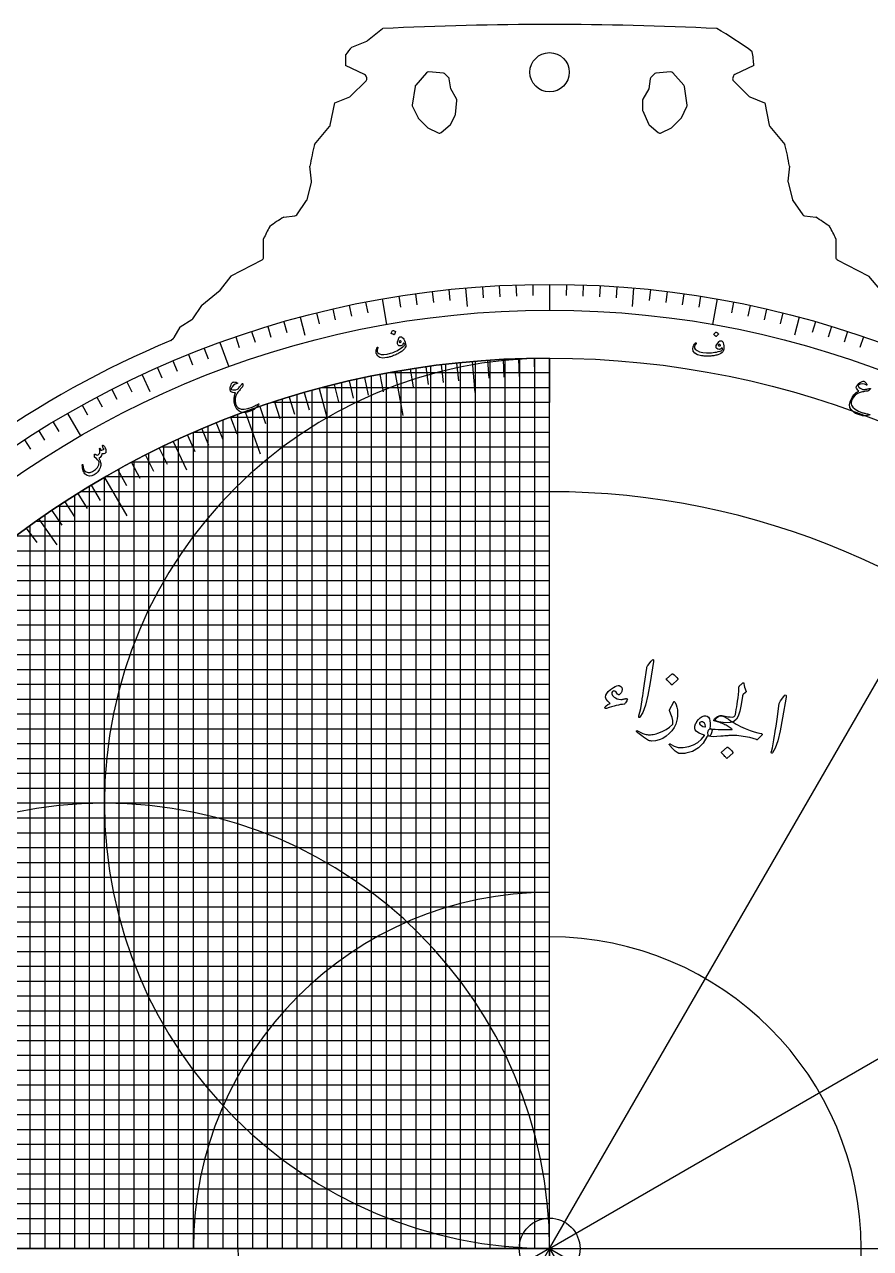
# Model space of a CAD drawing. Header units: millimetres. Extents: x -56 to 56, y -56 to 69.
# Drawn here: x -29.6 to 18.1, y 0 to 69 of the extents above; entities that cross this region are included whole.
import ezdxf

# ---------------------------------------------------------------- set-up
doc = ezdxf.new("R2010")
doc.units = ezdxf.units.MM
for name, color, linetype in [('CUT_INNER', 6, 'Continuous'), ('CUT_OUTER', 1, 'Continuous'), ('ENGRAVE', 7, 'Continuous'), ('ENGRAVE_FINE', 8, 'Continuous'), ('TEXT', 5, 'Continuous')]:
    doc.layers.add(name, color=color, linetype=linetype)

msp = doc.modelspace()

# ---------------------------------------------------------------- linework, layer by layer
at = {"layer": 'CUT_INNER'}
for points in [[(-6.9367, 66.3231), (-7.5552, 65.6274)], [(-5.981, 66.2975), (-6.8111, 66.3728)], [(6.8233, 66.3728), (5.9931, 66.2974)], [(7.5674, 65.6274), (6.9489, 66.3231)], [(-5.7007, 66.0659), (-5.8884, 66.254)], [(-5.5776, 65.4201), (-5.5783, 65.4236), (-5.6584, 65.9812)], [(5.67, 65.9811), (5.5905, 65.4236), (5.5898, 65.4201)], [(5.9006, 66.2541), (5.7125, 66.0659)], [(-7.5914, 65.5506), (-7.7522, 64.5072)], [(-5.2529, 64.8506), (-5.576, 65.417), (-5.5776, 65.4201)], [(5.5898, 65.4201), (5.5882, 65.417), (5.2606, 64.8436)], [(7.7639, 64.5071), (7.6036, 65.5506)], [(-7.7381, 64.4172), (-7.4212, 63.784)], [(-5.3136, 63.964), (-5.234, 64.7614)], [(5.2409, 64.7692), (5.2409, 64.2304)], [(7.4335, 63.7841), (7.7498, 64.4173)], [(-7.3932, 63.7451), (-6.9036, 63.2556)], [(-5.5642, 63.4403), (-5.3287, 63.9119)], [(5.2538, 64.1694), (5.5762, 63.4441)], [(6.9158, 63.2556), (7.4053, 63.7451)], [(-6.8647, 63.2275), (-6.2779, 62.9339)], [(-6.1132, 62.9541), (-5.6008, 63.3935)], [(5.6156, 63.3912), (6.1254, 62.9541)], [(6.2901, 62.9339), (6.8769, 63.2275)]]:
    msp.add_lwpolyline(points, dxfattribs=at)
for centre, radius in [((0, 66.3528), 1.11), ((0, 0), 1.715)]:
    msp.add_circle(centre, radius, dxfattribs=at)
for centre, start, end in [((-6.8246, 66.2234), 84.811547, 138.361434), ((-5.9946, 66.1481), 44.939241, 84.811547), ((6.0067, 66.1481), 95.188453, 135), ((6.8368, 66.2234), 41.638566, 95.188453), ((-7.4431, 65.5278), 138.361434, 171.239094), ((-5.8068, 65.9599), 8.173851, 44.939241), ((5.8185, 65.9599), 135, 171.87719), ((7.4553, 65.5278), 8.733523, 41.638565), ((-7.6039, 64.4843), 171.239094, 206.583281), ((-5.3832, 64.7763), 354.296624, 29.700027), ((5.3909, 64.7692), 150.260723, 180), ((5.3909, 64.2304), 180, 203.966246), ((7.6156, 64.4843), 333.453184, 8.733523), ((-7.2871, 63.8512), 206.583281, 225), ((-5.4629, 63.9789), 333.459258, 354.296624), ((7.2993, 63.8511), 315, 333.453184), ((-6.7976, 63.3616), 225, 243.416719), ((-6.2108, 63.068), 243.416719, 310.609865), ((-5.6984, 63.5073), 310.609865, 333.459258), ((5.7133, 63.505), 203.966246, 229.390135), ((6.223, 63.068), 229.390135, 296.583281), ((6.8098, 63.3616), 296.583281, 315)]:
    msp.add_arc(centre, 0.15, start, end, dxfattribs=at)
at = {"layer": 'CUT_OUTER'}
for points in [[(-10.2724, 68.1385), (-9.4195, 68.8205), (-9.4166, 68.8226)], [(-11.162, 67.7753), (-11.1586, 67.7769), (-10.3103, 68.1163)], [(-10.4357, 66.232), (-11.5075, 66.7273), (-11.5105, 66.7289)], [(11.5227, 66.7289), (11.5196, 66.7272), (10.4478, 66.232)], [(-11.2275, 65.0051), (-10.3552, 65.8779)], [(-10.319, 66.0314), (-10.3563, 66.1433)], [(10.3685, 66.1435), (10.3309, 66.0315)], [(10.367, 65.8777), (11.2397, 65.0051)], [(-12.3762, 63.3634), (-12.1225, 64.6311), (-12.1216, 64.6346), (-12.1183, 64.6361), (-11.2779, 64.9718)], [(11.2901, 64.9719), (12.1305, 64.6361), (12.1338, 64.6346), (12.1347, 64.6311), (12.3879, 63.3634)], [(-13.256, 62.2787), (-13.2539, 62.2816), (-12.4081, 63.2968)], [(12.4198, 63.2968), (13.2661, 62.2816), (13.2682, 62.2787)], [(-13.433, 60.2107), (-13.5172, 61.0534), (-13.5174, 61.0572)], [(13.5296, 61.0572), (13.5294, 61.0534), (13.4453, 60.2107)], [(-13.6857, 59.1649), (-13.4368, 60.1594)], [(13.449, 60.1594), (13.6979, 59.1649)], [(-14.2647, 58.3196), (-13.7083, 59.1153)], [(13.7205, 59.1153), (14.2769, 58.3196)], [(-15.001, 58.1777), (-14.9976, 58.1783), (-14.3691, 58.2568)], [(14.3813, 58.2568), (15.0099, 58.1783), (15.0133, 58.1777)], [(-16.135, 55.9132), (-16.135, 56.9528), (-16.1348, 56.9563)], [(16.147, 56.9563), (16.1472, 56.9528), (16.1472, 55.9132)], [(-20.1308, 52.4466), (-19.6274, 53.2015), (-19.6252, 53.2044), (-19.6226, 53.2068), (-18.5905, 54.0666), (-18.5787, 54.0776), (-18.5681, 54.0898), (-17.97, 54.8591), (-17.9674, 54.8621), (-17.964, 54.8642), (-16.2153, 55.7803)], [(16.2276, 55.7803), (17.9766, 54.864), (17.9797, 54.8622), (17.9821, 54.8595), (18.9284, 53.7414), (18.94, 53.7291), (18.9529, 53.7183), (19.6342, 53.2071), (19.6374, 53.2044), (19.6399, 53.201), (20.143, 52.4466)], [(-21.1831, 51.395), (-20.8487, 51.9803), (-20.8468, 51.9834), (-20.8438, 51.9855), (-20.1761, 52.4026)], [(-21.3763, 51.2179), (-21.2157, 51.3556)]]:
    msp.add_lwpolyline(points, dxfattribs=at)
for centre, radius, start, end in [((0.0061, -126.5435), 195.5932, 87.238697, 92.761301), ((-3.1255, 47.3861), 24.8422, 54.11615, 59.644518), ((-6.8443, 63.9679), 5.7567, 138.593839, 144.152339), ((-10.366, 68.2556), 0.15, 291.807693, 308.650923), ((-5.1173, 67.034), 6.4005, 177.266483, 182.732133), ((3.516, 66.2369), 8.0218, 3.516153, 9.156631), ((-10.4986, 66.0959), 0.15, 18.434949, 65.199966), ((-10.4613, 65.9839), 0.15, 315.016564, 18.434949), ((10.4731, 65.9838), 0.15, 161.455639, 225), ((10.5107, 66.0958), 0.15, 114.800034, 161.455639), ((-11.3336, 65.1111), 0.15, 291.776269, 315.016564), ((11.3458, 65.1111), 0.15, 225, 248.223731), ((-12.5233, 63.3928), 0.15, 320.20339, 348.680722), ((12.535, 63.3928), 0.15, 191.295913, 219.81453), ((-1.6217, 59.1506), 12.0475, 164.950744, 170.894098), ((0.8338, 58.9794), 12.8647, 9.294845, 14.860334), ((-13.5823, 60.1958), 0.15, 345.949461, 5.703376), ((13.5945, 60.1958), 0.15, 174.296624, 194.050539), ((-13.8312, 59.2013), 0.15, 325.034879, 345.949461), ((13.8434, 59.2013), 0.15, 194.050539, 214.965121), ((-10.3819, 50.3964), 9.0491, 120.694364, 126.671986), ((-14.3876, 58.4056), 0.15, 277.113805, 325.034879), ((14.3998, 58.4056), 0.15, 214.965121, 262.886195), ((9.7435, 49.4203), 10.2208, 53.670824, 58.962618), ((-8.4042, 53.5326), 8.4548, 150.82354, 156.113003), ((9.2921, 53.9699), 7.4772, 23.540775, 29.522431), ((-16.285, 55.9132), 0.15, 297.651162, 0), ((16.2972, 55.9132), 0.15, 180, 242.348838), ((-20.2556, 52.5298), 0.15, 301.997195, 326.300583), ((-0.006, 0.0084), 55.4896, 112.651286, 137.947235), ((-21.3134, 51.4694), 0.15, 310.605584, 330.260723), ((0.0001, -0.0002), 55.4998, 179.808505, 0.299072)]:
    msp.add_arc(centre, radius, start, end, dxfattribs=at)
at = {"layer": 'ENGRAVE'}
for points in [[(-4.7404, 54.183), (-4.6497, 53.1464)], [(0, 54.39), (0, 52.9331)], [(4.7404, 54.183), (4.6497, 53.1464)], [(-9.4447, 53.5637), (-9.1917, 52.129)], [(9.4447, 53.5637), (9.1917, 52.129)], [(-14.0772, 52.5367), (-13.8078, 51.5315)], [(14.0772, 52.5367), (13.8078, 51.5315)], [(-18.6025, 51.1099), (-18.1042, 49.7409)], [(-4.3776, 50.0364), (-4.2244, 48.2851)], [(-4.1856, 0), (-4.1856, 50.0528)], [(0, -50.2275), (0, 50.2275)], [(0, 0), (0, 50.2275)], [(0, 0), (0, 50.2275)], [(0, 50.2275), (0, 47.7161)], [(-22.9862, 49.2941), (-22.5464, 48.351)], [(-8.7219, 49.4644), (-8.2858, 46.9912)], [(-8.3712, 0), (-8.3712, 49.525)], [(-12.9998, 48.516), (-12.5448, 46.818)], [(-12.5569, 0), (-12.5569, 48.6326)], [(-27.195, 47.1031), (-26.4666, 45.8414)], [(-17.1788, 47.1984), (-16.3199, 44.8385)], [(-16.7425, 0), (-16.7425, 47.3549)], [(-20.9281, 0), (-20.9281, 45.6598)], [(0, 46.0419), (-20.0736, 46.0419)], [(-21.2271, 45.5216), (-20.4841, 43.9283)], [(-25.1138, 43.4983), (-23.8581, 41.3234)], [(-25.1137, 0), (-25.1137, 43.4983)], [(0, 0), (25.1138, 43.4983)], [(0, 41.8563), (-27.7643, 41.8563)], [(-29.2994, 0), (-29.2994, 40.7964)], [(-28.8093, 41.144), (-27.801, 39.7039)], [(0, 37.6706), (-33.2224, 37.6706)], [(0, 33.485), (-37.4374, 33.485)], [(0, 29.2994), (-40.7964, 29.2994)], [(0, 25.1137), (-43.4983, 25.1137)], [(0, 0), (43.4983, 25.1137)], [(0, 20.9281), (-45.6598, 20.9281)], [(0, 16.7425), (-47.3549, 16.7425)], [(0, 12.5569), (-48.6326, 12.5569)], [(0, 8.3712), (-49.525, 8.3712)], [(0, 4.1856), (-50.0528, 4.1856)], [(-50.2275, 0), (50.2275, 0)], [(0, 0), (-50.2275, 0)], [(0, 0), (-50.2275, 0)], [(0, 0), (-43.4983, -25.1138)], [(0, 0), (-25.1138, -43.4983)], [(0, 0), (50.2275, 0)], [(0, 0), (0, -50.2275)], [(0, 0), (50.2275, 0)], [(0, 0), (43.4983, -25.1137)], [(0, 0), (25.1138, -43.4983)], [(0, 0), (0, -50.2275)]]:
    msp.add_lwpolyline(points, dxfattribs=at)
for radius in [54.39, 54.39, 52.9331, 50.2275, 50.2275]:
    msp.add_circle((0, 0), radius, dxfattribs=at)
for centre, radius, start, end in [((0, 0), 50.2275, 90, 180), ((0, 25.1137), 25.1137, 90, 270), ((0, 0), 42.6934, 0, 90), ((-25.1137, 0), 25.1137, 0, 180), ((0, 0), 20.0951, 90, 180), ((0, 0), 17.5796, 0, 90), ((0, 0), 17.5796, 270, 0), ((0, 0), 42.6934, 270, 0), ((0, 0), 17.5796, 180, 270)]:
    msp.add_arc(centre, radius, start, end, dxfattribs=at)
at = {"layer": 'ENGRAVE_FINE'}
for points in [[(-7.5696, 53.8607), (-7.4827, 53.2424)], [(-6.6285, 53.9846), (-6.5524, 53.3649)], [(-5.6853, 54.092), (-5.62, 53.4711)], [(-3.7941, 54.2575), (-3.7505, 53.6347)], [(-2.8466, 54.3155), (-2.8139, 53.6919)], [(-1.8982, 54.3569), (-1.8764, 53.7329)], [(-0.9492, 54.3817), (-0.9383, 53.7574)], [(0.9492, 54.3817), (0.9383, 53.7574)], [(1.8982, 54.3569), (1.8764, 53.7329)], [(2.8466, 54.3155), (2.8139, 53.6919)], [(3.7941, 54.2575), (3.7505, 53.6347)], [(5.6853, 54.092), (5.62, 53.4711)], [(6.6285, 53.9846), (6.5524, 53.3649)], [(7.5696, 53.8607), (7.4827, 53.2424)], [(-11.3083, 53.2014), (-11.1785, 52.5907)], [(-10.3781, 53.3907), (-10.259, 52.7778)], [(-8.5085, 53.7204), (-8.4108, 53.1037)], [(8.5085, 53.7204), (8.4108, 53.1037)], [(10.3781, 53.3907), (10.259, 52.7778)], [(11.3083, 53.2014), (11.1785, 52.5907)], [(-13.1581, 52.7744), (-13.0071, 52.1686)], [(-12.2351, 52.996), (-12.0946, 52.3876)], [(12.2351, 52.996), (12.0946, 52.3876)], [(13.1581, 52.7744), (13.0071, 52.1686)], [(-15.9021, 52.0134), (-15.7195, 51.4163)], [(-14.9919, 52.283), (-14.8198, 51.6828)], [(14.9919, 52.283), (14.8198, 51.6828)], [(15.9021, 52.0134), (15.7195, 51.4163)], [(-17.7077, 51.4268), (-17.5044, 50.8364)], [(-16.8074, 51.728), (-16.6145, 51.1341)], [(16.8074, 51.728), (16.6145, 51.1341)], [(17.7077, 51.4268), (17.5044, 50.8364)], [(-20.3749, 50.4295), (-20.141, 49.8506)], [(-19.4916, 50.7774), (-19.2679, 50.1945)], [(-21.2519, 50.0663), (-21.0079, 49.4915)], [(-6.9903, 49.7387), (-6.8505, 48.7439)], [(-6.697, 0), (-6.697, 49.779)], [(-6.1212, 49.8531), (-5.9988, 48.856)], [(-5.8599, 0), (-5.8599, 49.8845)], [(-5.2502, 49.9523), (-5.1452, 48.9533)], [(-5.0228, 0), (-5.0228, 49.9757)], [(-3.5037, 50.1051), (-3.4336, 49.103)], [(-3.3485, 0), (-3.3485, 50.1158)], [(-2.6287, 50.1587), (-2.5761, 49.1555)], [(-2.5114, 0), (-2.5114, 50.1647)], [(-1.7529, 50.1969), (-1.7179, 49.193)], [(-1.6743, 0), (-1.6743, 50.1996)], [(-0.8766, 50.2199), (-0.8591, 49.2155)], [(-0.8371, 0), (-0.8371, 50.2205)], [(-22.1224, 49.6877), (-21.8684, 49.1173)], [(-10.8826, 0), (-10.8826, 49.0344)], [(-10.4429, 49.1299), (-10.234, 48.1473)], [(-10.0455, 0), (-10.0455, 49.2127)], [(-9.5839, 49.3047), (-9.3922, 48.3186)], [(-9.2084, 0), (-9.2084, 49.3762)], [(0, 49.3904), (-9.132, 49.3904)], [(-7.8573, 49.6091), (-7.7002, 48.6169)], [(-7.5341, 0), (-7.5341, 49.6592)], [(-24.6925, 48.4618), (-24.4091, 47.9055)], [(-23.843, 48.8854), (-23.5693, 48.3242)], [(-13.394, 0), (-13.394, 48.4087)], [(0, 48.5533), (-12.8602, 48.5533)], [(-12.1511, 48.7355), (-11.9081, 47.7608)], [(-11.7197, 0), (-11.7197, 48.8411)], [(-11.2987, 48.9402), (-11.0728, 47.9614)], [(-25.5346, 48.0235), (-25.2414, 47.4722)], [(0, 47.7161), (-15.6835, 47.7161)], [(-15.5212, 47.7692), (-15.2107, 46.8138)], [(-15.0683, 0), (-15.0683, 47.914)], [(-14.6851, 48.0328), (-14.3914, 47.0721)], [(-14.2311, 0), (-14.2311, 48.1693)], [(-13.8446, 48.2818), (-13.5677, 47.3161)], [(-26.3688, 47.5706), (-26.0661, 47.0245)], [(-17.5796, 0), (-17.5796, 47.0506)], [(-16.3525, 47.491), (-16.0254, 46.5412)], [(-15.9054, 0), (-15.9054, 47.6426)], [(-28.0129, 46.6213), (-27.6913, 46.0861)], [(-19.2539, 0), (-19.2539, 46.3906)], [(-18.8156, 46.5701), (-18.4392, 45.6387)], [(-18.4167, 0), (-18.4167, 46.7293)], [(0, 46.879), (-18.0322, 46.879)], [(-17.9999, 46.8914), (-17.6399, 45.9536)], [(-29.6229, 45.6153), (-29.2829, 45.0916)], [(-28.8223, 46.1253), (-28.4914, 45.5958)], [(-20.4294, 45.8851), (-20.0208, 44.9674)], [(-20.091, 0), (-20.091, 46.0343)], [(-19.6254, 46.2347), (-19.2329, 45.31)], [(-22.0183, 45.1442), (-21.5779, 44.2413)], [(0, 45.2047), (-21.8937, 45.2047)], [(-21.7652, 0), (-21.7652, 45.2667)], [(-23.5804, 44.3483), (-23.1088, 43.4613)], [(0, 44.3676), (-23.5439, 44.3676)], [(-23.4395, 0), (-23.4395, 44.4229)], [(-22.8028, 44.753), (-22.3468, 43.858)], [(-22.6024, 0), (-22.6024, 44.8546)], [(0, 43.5305), (-25.0579, 43.5305)], [(-24.3508, 43.93), (-23.8638, 43.0514)], [(-24.2766, 0), (-24.2766, 43.971)], [(-25.9509, 0), (-25.9509, 43.0041)], [(-25.8691, 43.0534), (-25.3517, 42.1923)], [(-27.3559, 42.1243), (-26.8087, 41.2818)], [(-26.788, 0), (-26.788, 42.4877)], [(-26.6165, 42.5953), (-26.0842, 41.7434)], [(0, 42.6934), (-26.459, 42.6934)], [(-28.0869, 41.6405), (-27.5251, 40.8077)], [(-27.6251, 0), (-27.6251, 41.9482)], [(0, 41.0191), (-28.9868, 41.0191)], [(-28.4622, 0), (-28.4622, 41.3848)], [(0, 40.182), (-30.1365, 40.182)], [(-29.523, 40.6349), (-28.9325, 39.8222)], [(0, 39.3449), (-31.2215, 39.3449)], [(0, 38.5078), (-32.2483, 38.5078)], [(0, 36.8335), (-34.1481, 36.8335)], [(0, 35.9964), (-35.0295, 35.9964)], [(0, 35.1593), (-35.8696, 35.1593)], [(0, 34.3221), (-36.6714, 34.3221)], [(0, 32.6479), (-38.1696, 32.6479)], [(0, 31.8107), (-38.87, 31.8107)], [(0, 30.9736), (-39.5403, 30.9736)], [(0, 30.1365), (-40.182, 30.1365)], [(0, 28.4622), (-41.3848, 28.4622)], [(0, 27.6251), (-41.9482, 27.6251)], [(0, 26.788), (-42.4877, 26.788)], [(0, 25.9509), (-43.0041, 25.9509)], [(0, 24.2766), (-43.971, 24.2766)], [(0, 23.4395), (-44.4229, 23.4395)], [(0, 22.6024), (-44.8546, 22.6024)], [(0, 21.7652), (-45.2667, 21.7652)], [(0, 20.091), (-46.0343, 20.091)], [(0, 19.2539), (-46.3906, 19.2539)], [(0, 18.4167), (-46.7293, 18.4167)], [(0, 17.5796), (-47.0506, 17.5796)], [(0, 15.9054), (-47.6426, 15.9054)], [(0, 15.0683), (-47.914, 15.0683)], [(0, 14.2311), (-48.1693, 14.2311)], [(0, 13.394), (-48.4087, 13.394)], [(0, 11.7197), (-48.8411, 11.7197)], [(0, 10.8826), (-49.0344, 10.8826)], [(0, 10.0455), (-49.2127, 10.0455)], [(0, 9.2084), (-49.3762, 9.2084)], [(0, 7.5341), (-49.6592, 7.5341)], [(0, 6.697), (-49.779, 6.697)], [(0, 5.8599), (-49.8845, 5.8599)], [(0, 5.0228), (-49.9757, 5.0228)], [(0, 3.3485), (-50.1158, 3.3485)], [(0, 2.5114), (-50.1647, 2.5114)], [(0, 1.6743), (-50.1996, 1.6743)], [(0, 0.8371), (-50.2205, 0.8371)]]:
    msp.add_lwpolyline(points, dxfattribs=at)
at = {"layer": 'TEXT'}
for points in [[(-8.8669, 51.7894), (-8.8648, 51.7923), (-8.8615, 51.7944), (-8.8571, 51.7957), (-8.8514, 51.7961), (-8.8096, 51.7873), (-8.7694, 51.7745), (-8.7309, 51.7579), (-8.6942, 51.7374), (-8.6904, 51.7339), (-8.6883, 51.7302), (-8.688, 51.7262), (-8.6895, 51.7219), (-8.7587, 51.5557), (-8.7616, 51.5515), (-8.7659, 51.5498), (-8.7718, 51.5508), (-8.7791, 51.5542), (-8.7854, 51.5572), (-8.7953, 51.5616), (-8.8089, 51.5674), (-8.826, 51.5747), (-8.847, 51.5833), (-8.8721, 51.5932), (-8.9013, 51.6045), (-8.9347, 51.617), (-8.9392, 51.6193), (-8.9417, 51.6219), (-8.9422, 51.6249), (-8.9407, 51.6282)], [(-8.4401, 51.4259), (-8.4006, 51.4353), (-8.3585, 51.4265), (-8.3136, 51.3996), (-8.2662, 51.3546), (-8.2206, 51.2934), (-8.1813, 51.218), (-8.1482, 51.1283), (-8.1213, 51.0245), (-8.1141, 50.9864), (-8.1111, 50.9505), (-8.1122, 50.9167), (-8.1174, 50.885), (-8.1432, 50.8193), (-8.1867, 50.7535), (-8.2478, 50.6877), (-8.3263, 50.6216), (-8.3715, 50.5895), (-8.4184, 50.5584), (-8.467, 50.5283), (-8.5175, 50.4993), (-8.5698, 50.4713), (-8.6242, 50.4443), (-8.6806, 50.4183), (-8.739, 50.3933), (-8.7979, 50.3696), (-8.8557, 50.3477), (-8.9123, 50.3276), (-8.9679, 50.3092), (-9.0225, 50.2928), (-9.0764, 50.2783), (-9.1294, 50.2659), (-9.1817, 50.2554), (-9.4036, 50.2328), (-9.575, 50.26), (-9.6964, 50.3374), (-9.7676, 50.4655), (-9.7751, 50.497), (-9.7802, 50.5335), (-9.783, 50.5751), (-9.7835, 50.6217), (-9.7796, 50.6738), (-9.7702, 50.7254), (-9.7553, 50.7765), (-9.7349, 50.8271), (-9.7315, 50.8331), (-9.7272, 50.8378), (-9.7218, 50.8411), (-9.7154, 50.8431), (-9.7089, 50.8434), (-9.7033, 50.8418), (-9.6987, 50.8382), (-9.6949, 50.8327), (-9.6924, 50.8263), (-9.6915, 50.8201), (-9.6921, 50.8141), (-9.6944, 50.8083), (-9.7277, 50.6935), (-9.7283, 50.6007), (-9.6964, 50.53), (-9.632, 50.4813), (-9.5033, 50.4422), (-9.3498, 50.4334), (-9.1713, 50.4547), (-8.9674, 50.5059), (-8.8792, 50.535), (-8.7915, 50.5683), (-8.7043, 50.6061), (-8.6177, 50.6481), (-8.5317, 50.6944), (-8.4464, 50.745), (-8.3618, 50.7999), (-8.2779, 50.8591), (-8.2339, 50.8948), (-8.2021, 50.9308), (-8.1824, 50.9671), (-8.1751, 51.0037), (-8.1858, 51.0263), (-8.2003, 51.0464), (-8.2184, 51.0638), (-8.2401, 51.0785), (-8.2425, 51.079), (-8.245, 51.0772), (-8.2477, 51.0731), (-8.2505, 51.0667), (-8.2717, 51.0163), (-8.2981, 50.9767), (-8.3298, 50.9479), (-8.3669, 50.9299), (-8.4379, 50.9172), (-8.4961, 50.9288), (-8.5417, 50.9649), (-8.5746, 51.0255), (-8.5837, 51.0823), (-8.5763, 51.1548), (-8.5523, 51.2431), (-8.5114, 51.3471), (-8.4974, 51.3734), (-8.4808, 51.3953), (-8.4618, 51.4128), (-8.4401, 51.4259)], [(-8.3724, 51.1505), (-8.3665, 51.1606), (-8.3659, 51.1698), (-8.3704, 51.1782), (-8.3802, 51.1858), (-8.4177, 51.2017), (-8.4484, 51.202), (-8.4725, 51.1866), (-8.4899, 51.1555), (-8.4914, 51.1466), (-8.4908, 51.1391), (-8.4881, 51.1329), (-8.4833, 51.1281), (-8.4525, 51.1152), (-8.4238, 51.1146), (-8.3971, 51.1264), (-8.3724, 51.1505)], [(9.6576, 51.2112), (9.6979, 51.2065), (9.7345, 51.1839), (9.7674, 51.1433), (9.7966, 51.0848), (9.8185, 51.0116), (9.8297, 50.9273), (9.8301, 50.8317), (9.8198, 50.725), (9.8136, 50.6867), (9.8042, 50.6519), (9.7916, 50.6205), (9.7758, 50.5926), (9.7291, 50.5397), (9.6658, 50.4928), (9.5859, 50.4517), (9.4894, 50.4165), (9.436, 50.4017), (9.3813, 50.3886), (9.3253, 50.377), (9.268, 50.367), (9.2092, 50.3586), (9.1489, 50.3518), (9.087, 50.3466), (9.0235, 50.3431), (8.9601, 50.341), (8.8983, 50.3402), (8.8382, 50.3407), (8.7797, 50.3424), (8.7228, 50.3457), (8.6672, 50.3505), (8.6131, 50.3569), (8.5604, 50.3649), (8.3442, 50.4196), (8.1923, 50.5038), (8.1048, 50.6181), (8.0817, 50.7628), (8.0854, 50.7949), (8.0931, 50.831), (8.1047, 50.871), (8.1202, 50.915), (8.1416, 50.9626), (8.1681, 51.0079), (8.1996, 51.0508), (8.2361, 51.0914), (8.2413, 51.0959), (8.247, 51.0988), (8.2532, 51.1), (8.2599, 51.0997), (8.2661, 51.0978), (8.2708, 51.0944), (8.2739, 51.0894), (8.2756, 51.083), (8.2757, 51.0761), (8.2745, 51.0699), (8.2718, 51.0645), (8.2677, 51.0599), (8.1971, 50.9633), (8.1648, 50.8764), (8.1707, 50.799), (8.2145, 50.7313), (8.3221, 50.6505), (8.4633, 50.5897), (8.6384, 50.5487), (8.8474, 50.527), (8.9403, 50.5242), (9.0341, 50.5256), (9.1289, 50.5312), (9.2247, 50.541), (9.3214, 50.5552), (9.4188, 50.5736), (9.517, 50.5962), (9.6161, 50.6232), (9.6697, 50.6417), (9.7119, 50.6646), (9.7428, 50.692), (9.7622, 50.7238), (9.7599, 50.7488), (9.7531, 50.7725), (9.7421, 50.7951), (9.7267, 50.8164), (9.7246, 50.8177), (9.7216, 50.8169), (9.7177, 50.8139), (9.7129, 50.8088), (9.6758, 50.7687), (9.6374, 50.7406), (9.5977, 50.7244), (9.5568, 50.7201), (9.4857, 50.7324), (9.435, 50.7633), (9.4045, 50.8128), (9.3943, 50.881), (9.4051, 50.9374), (9.4369, 51.0031), (9.4897, 51.0778), (9.5636, 51.1615), (9.5858, 51.1815), (9.6088, 51.1964), (9.6328, 51.2063), (9.6576, 51.2112)], [(9.3809, 51.6988), (9.3838, 51.7008), (9.3876, 51.7016), (9.3923, 51.7013), (9.3977, 51.6998), (9.434, 51.6772), (9.4674, 51.6514), (9.4978, 51.6226), (9.5254, 51.5908), (9.5278, 51.5863), (9.5284, 51.5821), (9.5273, 51.5782), (9.5245, 51.5747), (9.4026, 51.4421), (9.3985, 51.4392), (9.3938, 51.4391), (9.3886, 51.442), (9.3829, 51.4477), (9.378, 51.4527), (9.3702, 51.4603), (9.3595, 51.4704), (9.3459, 51.483), (9.3291, 51.4983), (9.3089, 51.5162), (9.2853, 51.5368), (9.2582, 51.56), (9.2547, 51.5637), (9.2532, 51.567), (9.2538, 51.5699), (9.2563, 51.5725)], [(9.627, 50.9293), (9.636, 50.9368), (9.6398, 50.9452), (9.6384, 50.9547), (9.6317, 50.9651), (9.602, 50.9929), (9.5732, 51.0037), (9.5453, 50.9974), (9.5183, 50.9742), (9.5139, 50.9663), (9.5119, 50.9591), (9.5123, 50.9523), (9.5151, 50.9462), (9.5397, 50.9235), (9.5665, 50.9131), (9.5956, 50.9151), (9.627, 50.9293)], [(-17.894, 48.8494), (-17.8671, 48.8683), (-17.8344, 48.8797), (-17.7961, 48.8836), (-17.752, 48.8799), (-17.7287, 48.8755), (-17.7068, 48.8704), (-17.6865, 48.8646), (-17.6677, 48.8582), (-17.6504, 48.8511), (-17.6348, 48.8437), (-17.6207, 48.8358), (-17.6082, 48.8274), (-17.5986, 48.8184), (-17.5984, 48.8107), (-17.6076, 48.8045), (-17.6261, 48.7996), (-17.7425, 48.766), (-17.8388, 48.7031), (-17.9148, 48.611), (-17.9705, 48.49), (-17.9708, 48.4833), (-17.9685, 48.4774), (-17.9635, 48.4722), (-17.9557, 48.4677), (-17.8678, 48.4417), (-17.7807, 48.435), (-17.6944, 48.4476), (-17.6088, 48.4796), (-17.5944, 48.4883), (-17.5771, 48.5028), (-17.5569, 48.5232), (-17.5336, 48.5495), (-17.4924, 48.6006), (-17.456, 48.6456), (-17.4243, 48.6847), (-17.3973, 48.7178), (-17.3751, 48.7448), (-17.3578, 48.7659), (-17.3452, 48.781), (-17.3375, 48.7902), (-17.3251, 48.7995), (-17.3163, 48.7982), (-17.3109, 48.7864), (-17.309, 48.7641), (-17.3104, 48.7032), (-17.3142, 48.6569), (-17.3201, 48.6253), (-17.3283, 48.6083), (-17.3607, 48.5759), (-17.3942, 48.5397), (-17.4289, 48.4998), (-17.4647, 48.4561), (-17.5016, 48.4086), (-17.5396, 48.3573), (-17.5786, 48.3022), (-17.6188, 48.2434), (-17.6921, 48.1066), (-17.7326, 47.9628), (-17.7404, 47.812), (-17.7156, 47.6542), (-17.6873, 47.5738), (-17.6472, 47.5042), (-17.5954, 47.4454), (-17.5319, 47.3973), (-17.4006, 47.3498), (-17.232, 47.3461), (-17.0261, 47.3856), (-16.7823, 47.468), (-16.7456, 47.4836), (-16.7064, 47.5011), (-16.6646, 47.5206), (-16.6202, 47.542), (-16.5733, 47.5654), (-16.5242, 47.5908), (-16.4728, 47.6183), (-16.4191, 47.6479), (-16.4096, 47.6523), (-16.4021, 47.6543), (-16.3965, 47.6536), (-16.393, 47.6505), (-16.3955, 47.6281), (-16.4222, 47.5863), (-16.473, 47.525), (-16.5476, 47.4441), (-16.5939, 47.3978), (-16.6355, 47.3608), (-16.6726, 47.333), (-16.7052, 47.3145), (-16.8311, 47.2586), (-16.9479, 47.2153), (-17.0557, 47.1844), (-17.1546, 47.1662), (-17.3551, 47.169), (-17.5184, 47.2307), (-17.6446, 47.3516), (-17.7335, 47.532), (-17.7858, 47.7368), (-17.8017, 47.9287), (-17.781, 48.1075), (-17.7235, 48.2733), (-17.8026, 48.2787), (-17.8693, 48.2891), (-17.9234, 48.3046), (-17.9651, 48.3252), (-17.978, 48.335), (-17.9887, 48.3469), (-17.9973, 48.361), (-18.0037, 48.3771), (-18.0136, 48.4235), (-18.019, 48.4688), (-18.02, 48.5131), (-18.0166, 48.5563), (-17.9988, 48.6474), (-17.9724, 48.7266), (-17.9375, 48.794), (-17.894, 48.8494)], [(17.6922, 48.9229), (17.725, 48.9201), (17.7573, 48.9078), (17.7892, 48.8861), (17.8205, 48.8549), (17.8356, 48.8366), (17.8491, 48.8186), (17.8609, 48.8011), (17.8712, 48.7841), (17.8799, 48.7676), (17.8871, 48.7518), (17.8928, 48.7367), (17.897, 48.7223), (17.8985, 48.7092), (17.8937, 48.7032), (17.8827, 48.7043), (17.8654, 48.7125), (17.7546, 48.7616), (17.6404, 48.7753), (17.523, 48.7537), (17.4026, 48.6967), (17.398, 48.6918), (17.396, 48.6858), (17.3965, 48.6785), (17.3995, 48.6701), (17.4501, 48.5937), (17.5126, 48.5326), (17.5868, 48.4868), (17.673, 48.4563), (17.6896, 48.4537), (17.7122, 48.4537), (17.7408, 48.4563), (17.7755, 48.4615), (17.8399, 48.4741), (17.8968, 48.4852), (17.9462, 48.4947), (17.9881, 48.5027), (18.0225, 48.5092), (18.0493, 48.5142), (18.0686, 48.5177), (18.0804, 48.5197), (18.0959, 48.5189), (18.1019, 48.5123), (18.0984, 48.4998), (18.0855, 48.4815), (18.0452, 48.4358), (18.0127, 48.4027), (17.9878, 48.3823), (17.9705, 48.3745), (17.9249, 48.3705), (17.876, 48.3644), (17.8237, 48.3561), (17.7682, 48.3456), (17.7094, 48.3329), (17.6474, 48.3181), (17.5821, 48.301), (17.5135, 48.2817), (17.3694, 48.2241), (17.2459, 48.14), (17.143, 48.0294), (17.0606, 47.8926), (17.0306, 47.8129), (17.0166, 47.7338), (17.0184, 47.6554), (17.0362, 47.5777), (17.1063, 47.4569), (17.233, 47.3457), (17.4161, 47.2436), (17.6558, 47.15), (17.694, 47.1384), (17.7353, 47.1266), (17.7799, 47.1147), (17.8276, 47.1025), (17.8785, 47.0903), (17.9325, 47.0782), (17.9896, 47.0662), (18.0497, 47.0544), (18.0599, 47.0517), (18.0669, 47.0483), (18.0707, 47.0443), (18.0714, 47.0396), (18.0551, 47.0241), (18.0078, 47.0092), (17.9295, 46.9949), (17.8203, 46.9809), (17.7551, 46.9752), (17.6994, 46.9736), (17.6531, 46.9761), (17.6162, 46.9829), (17.4839, 47.021), (17.3666, 47.0629), (17.2641, 47.1086), (17.1766, 47.1582), (17.0249, 47.2892), (16.9394, 47.4414), (16.9205, 47.6151), (16.9684, 47.8105), (17.0599, 48.001), (17.171, 48.1582), (17.3018, 48.2819), (17.4525, 48.372), (17.3953, 48.4269), (17.351, 48.4777), (17.3194, 48.5244), (17.3008, 48.567), (17.2972, 48.5827), (17.2967, 48.5988), (17.2991, 48.6151), (17.3046, 48.6316), (17.3268, 48.6734), (17.3518, 48.7116), (17.3795, 48.7462), (17.4099, 48.7771), (17.4821, 48.8354), (17.5532, 48.8792), (17.6233, 48.9083), (17.6922, 48.9229)], [(-25.2184, 45.2825), (-25.2195, 45.2919), (-25.2186, 45.2996), (-25.2156, 45.3055), (-25.2105, 45.3098), (-25.2026, 45.3131), (-25.1948, 45.3139), (-25.1872, 45.3124), (-25.1797, 45.3086), (-25.1575, 45.2922), (-25.1353, 45.269), (-25.113, 45.239), (-25.0906, 45.2021), (-25.0603, 45.1384), (-25.0393, 45.0735), (-25.0277, 45.0074), (-25.0254, 44.9401), (-25.0276, 44.9224), (-25.0322, 44.9071), (-25.0393, 44.8941), (-25.0488, 44.8834), (-25.09, 44.8568), (-25.1402, 44.8386), (-25.1994, 44.8288), (-25.2677, 44.8273), (-25.2777, 44.7418), (-25.3071, 44.6721), (-25.3559, 44.618), (-25.4241, 44.5796), (-25.4054, 44.5416), (-25.3884, 44.5044), (-25.3733, 44.4682), (-25.3599, 44.4327), (-25.3481, 44.398), (-25.3379, 44.3636), (-25.3292, 44.3297), (-25.322, 44.2962), (-25.3136, 44.2331), (-25.3148, 44.1698), (-25.3254, 44.1062), (-25.3455, 44.0423), (-25.4064, 43.9175), (-25.4842, 43.8092), (-25.5789, 43.7173), (-25.6909, 43.6417), (-25.8322, 43.5826), (-25.9634, 43.5683), (-26.0847, 43.5991), (-26.1962, 43.675), (-26.2255, 43.7089), (-26.2534, 43.753), (-26.2798, 43.8072), (-26.3049, 43.8717), (-26.3271, 43.9455), (-26.3442, 44.0258), (-26.3561, 44.1127), (-26.3628, 44.2062), (-26.3626, 44.2124), (-26.361, 44.2178), (-26.3579, 44.2222), (-26.3535, 44.2258), (-26.3484, 44.2282), (-26.3434, 44.2294), (-26.3386, 44.2294), (-26.3339, 44.2281), (-26.3293, 44.2249), (-26.3259, 44.2206), (-26.3236, 44.2154), (-26.3226, 44.2092), (-26.3115, 44.086), (-26.2941, 43.9897), (-26.2706, 43.9201), (-26.2409, 43.8773), (-26.1389, 43.8046), (-26.0285, 43.7734), (-25.9094, 43.7836), (-25.7816, 43.835), (-25.6235, 43.9418), (-25.5086, 44.0651), (-25.4367, 44.2052), (-25.408, 44.3625), (-25.4483, 44.4321), (-25.5019, 44.4993), (-25.5689, 44.5641), (-25.6493, 44.6263), (-25.6582, 44.6321), (-25.6648, 44.6382), (-25.6688, 44.6445), (-25.6705, 44.6511), (-25.6723, 44.6759), (-25.6738, 44.6992), (-25.6751, 44.7211), (-25.6761, 44.7415), (-25.6767, 44.7603), (-25.6769, 44.7772), (-25.6765, 44.7922), (-25.6756, 44.8054), (-25.6743, 44.8115), (-25.6714, 44.8153), (-25.667, 44.8168), (-25.6609, 44.8161), (-25.6573, 44.815), (-25.6522, 44.813), (-25.6454, 44.8103), (-25.637, 44.8067), (-25.6272, 44.8022), (-25.6162, 44.7967), (-25.604, 44.7901), (-25.5906, 44.7824), (-25.5642, 44.768), (-25.5435, 44.7585), (-25.5284, 44.7538), (-25.519, 44.754), (-25.4715, 44.776), (-25.4305, 44.8096), (-25.396, 44.8546), (-25.368, 44.9112), (-25.3631, 44.941), (-25.3658, 44.9838), (-25.376, 45.0396), (-25.3938, 45.1084), (-25.3954, 45.115), (-25.3953, 45.1214), (-25.3933, 45.1277), (-25.3895, 45.1338), (-25.3855, 45.1387), (-25.3809, 45.1421), (-25.3758, 45.1441), (-25.3702, 45.1447), (-25.3574, 45.1375), (-25.3433, 45.1184), (-25.328, 45.0873), (-25.3115, 45.0443), (-25.2639, 45.0425), (-25.2181, 45.0495), (-25.1741, 45.0653), (-25.1317, 45.0897), (-25.1394, 45.1022), (-25.1469, 45.1117), (-25.1541, 45.1182), (-25.161, 45.1216), (-25.1683, 45.1244), (-25.1739, 45.1282), (-25.1777, 45.133), (-25.1798, 45.1387)], [(5.7344, 33.1387), (5.8025, 33.2135), (5.8468, 33.2343), (5.8672, 33.2012), (5.8636, 33.1141), (5.6634, 31.9348), (5.5385, 31.2116), (5.4017, 30.6437), (5.2532, 30.2313), (5.0928, 29.9742), (5.0711, 29.9555), (5.054, 29.9469), (5.0415, 29.9483), (5.0336, 29.9599), (5.0291, 29.9759), (5.028, 29.9954), (5.0304, 30.0183), (5.0362, 30.0447), (5.0907, 30.2481), (5.1391, 30.4663), (5.1814, 30.6993), (5.2176, 30.9472), (5.2283, 31.0117), (5.2552, 31.1862), (5.2985, 31.4709), (5.358, 31.8657), (5.4825, 32.7432), (5.4922, 32.789), (5.5057, 32.83), (5.523, 32.8663), (5.544, 32.8978)], [(6.9108, 32.4209), (6.9182, 32.4252), (6.9274, 32.4265), (6.9383, 32.4248), (6.9509, 32.4202), (7.0322, 32.3588), (7.1061, 32.2905), (7.1725, 32.2155), (7.2314, 32.1337), (7.2362, 32.1223), (7.2369, 32.1121), (7.2335, 32.1029), (7.226, 32.0948), (6.9097, 31.7971), (6.8992, 31.7908), (6.8881, 31.7916), (6.8764, 31.7995), (6.864, 31.8144), (6.8533, 31.8274), (6.8363, 31.847), (6.8128, 31.8734), (6.783, 31.9066), (6.7463, 31.9466), (6.702, 31.9937), (6.6501, 32.0479), (6.5907, 32.1091), (6.5832, 32.1186), (6.5804, 32.1269), (6.5823, 32.134), (6.5889, 32.1398)], [(10.4799, 30.1159), (10.5057, 30.2536), (10.5313, 30.399), (10.5567, 30.552), (10.5819, 30.7125), (10.6069, 30.8813), (10.6314, 31.0591), (10.6555, 31.2457), (10.6791, 31.4413), (10.6743, 31.6489), (10.6805, 31.6743), (10.6899, 31.6976), (10.7025, 31.7188), (10.7183, 31.7378), (10.7273, 31.7473), (10.7399, 31.7597), (10.756, 31.7749), (10.7758, 31.7928), (10.7989, 31.814), (10.8252, 31.8387), (10.8546, 31.867), (10.8872, 31.8988), (10.8985, 31.909), (10.9105, 31.9153), (10.9234, 31.9175), (10.937, 31.9157), (10.9473, 31.9104), (10.9545, 31.901), (10.9587, 31.8873), (10.9598, 31.8693), (10.9674, 31.7682), (10.9886, 31.6666), (11.0235, 31.5645), (11.0721, 31.4618), (11.0837, 31.4336), (11.0841, 31.4083), (11.0735, 31.386), (11.0516, 31.3667), (10.9165, 31.2569), (10.9041, 31.2423), (10.8932, 31.2217), (10.8839, 31.1949), (10.876, 31.1621), (10.8051, 30.6886), (10.7268, 30.3139), (10.6409, 30.0381), (10.5476, 29.8612), (10.3992, 29.7371), (10.1821, 29.6711), (9.8963, 29.6631), (9.5417, 29.7131), (9.4162, 29.7543), (9.3641, 29.811), (9.3854, 29.8833), (9.48, 29.9712), (9.4953, 29.982), (9.5103, 29.9926), (9.5249, 30.003), (9.5391, 30.0132), (9.5529, 30.0232), (9.5664, 30.0329), (9.5795, 30.0425), (9.5922, 30.0518), (9.6217, 30.0681), (9.6542, 30.0767), (9.6897, 30.0776), (9.7281, 30.0707), (9.898, 30.0309), (10.0494, 30.0023), (10.1825, 29.9848), (10.2972, 29.9786), (10.3648, 29.9854), (10.4177, 30.0105), (10.4561, 30.054), (10.4799, 30.1159)], [(4.2881, 30.7836), (4.2668, 30.7547), (4.2454, 30.7322), (4.2237, 30.716), (4.2019, 30.7061), (4.1031, 30.6961), (3.9969, 30.6805), (3.8832, 30.6594), (3.7621, 30.6327), (3.6334, 30.6002), (3.4971, 30.5616), (3.3531, 30.5168), (3.2016, 30.4659), (3.1764, 30.4613), (3.1555, 30.4631), (3.1389, 30.4713), (3.1264, 30.486), (3.1235, 30.4915), (3.1216, 30.4961), (3.1207, 30.4998), (3.1208, 30.5026), (3.1325, 30.5542), (3.1869, 30.6132), (3.2843, 30.6796), (3.4245, 30.7534), (3.2785, 30.8739), (3.1877, 30.9917), (3.1521, 31.1066), (3.1718, 31.2186), (3.2243, 31.3137), (3.3128, 31.4161), (3.4372, 31.5259), (3.5975, 31.643), (3.6979, 31.702), (3.7857, 31.7398), (3.8609, 31.7564), (3.9236, 31.7519), (4.0225, 31.7078), (4.0797, 31.6396), (4.0952, 31.5474), (4.0691, 31.4311), (4.052, 31.3897), (4.0282, 31.3489), (3.9976, 31.3087), (3.9602, 31.269), (3.9242, 31.2413), (3.8916, 31.2333), (3.8623, 31.2452), (3.8366, 31.277), (3.7597, 31.3834), (3.6864, 31.4443), (3.6166, 31.4595), (3.5503, 31.4292), (3.5047, 31.3647), (3.5055, 31.2902), (3.5527, 31.2059), (3.6463, 31.1116), (3.7228, 31.0565), (3.8092, 31.0151), (3.9055, 30.9874), (4.0119, 30.9734), (4.048, 30.9734), (4.0871, 30.9771), (4.129, 30.9845), (4.1738, 30.9954), (4.1976, 31.0011), (4.2207, 31.0061), (4.2429, 31.0104), (4.2643, 31.0139), (4.2845, 31.0166), (4.3031, 31.018), (4.3202, 31.0183), (4.3357, 31.0175), (4.372, 31.0062), (4.3878, 30.9821), (4.3833, 30.9453), (4.3584, 30.8956)], [(13.209, 31.1358), (13.2771, 31.2107), (13.3214, 31.2315), (13.3418, 31.1984), (13.3382, 31.1113), (13.138, 29.932), (13.0131, 29.2088), (12.8763, 28.6409), (12.7278, 28.2285), (12.5674, 27.9714), (12.5457, 27.9527), (12.5286, 27.9441), (12.5161, 27.9455), (12.5082, 27.9571), (12.5037, 27.9731), (12.5026, 27.9925), (12.505, 28.0155), (12.5108, 28.0419), (12.5653, 28.2453), (12.6137, 28.4635), (12.656, 28.6965), (12.6922, 28.9444), (12.7029, 29.0088), (12.7298, 29.1834), (12.7731, 29.4681), (12.8326, 29.8629), (12.9571, 30.7404), (12.9668, 30.7862), (12.9803, 30.8272), (12.9976, 30.8635), (13.0186, 30.895)], [(6.9984, 30.8324), (7.0033, 30.8402), (7.0084, 30.846), (7.0135, 30.85), (7.0188, 30.8521), (7.0323, 30.8497), (7.0469, 30.8395), (7.0625, 30.8215), (7.0792, 30.7956), (7.1376, 30.6708), (7.18, 30.5334), (7.2064, 30.3832), (7.2169, 30.2203), (7.2131, 30.0489), (7.1947, 29.884), (7.1617, 29.7256), (7.114, 29.5735), (7.0181, 29.3822), (6.8974, 29.2064), (6.7519, 29.0459), (6.5816, 28.901), (6.3917, 28.7792), (6.1887, 28.693), (5.9726, 28.6424), (5.7434, 28.6274), (5.6838, 28.6305), (5.6266, 28.6423), (5.5717, 28.663), (5.5193, 28.6925), (5.4015, 28.7726), (5.2956, 28.8461), (5.2014, 28.913), (5.119, 28.9733), (5.0486, 29.027), (4.9905, 29.0738), (4.9448, 29.1139), (4.9114, 29.1472), (4.9051, 29.1565), (4.9011, 29.1651), (4.8995, 29.1731), (4.9002, 29.1804), (4.9035, 29.1893), (4.9084, 29.1971), (4.915, 29.2038), (4.9231, 29.2095), (4.9325, 29.213), (4.9429, 29.213), (4.9543, 29.2096), (4.9666, 29.2029), (5.0412, 29.1598), (5.1134, 29.1214), (5.183, 29.0878), (5.2501, 29.059), (5.3153, 29.0347), (5.3792, 29.0149), (5.4418, 28.9996), (5.503, 28.9887), (5.5653, 28.9822), (5.6309, 28.9802), (5.7, 28.9826), (5.7724, 28.9895), (5.8484, 29.0011), (5.9278, 29.0177), (6.0108, 29.0393), (6.0974, 29.0659), (6.3455, 29.1599), (6.5672, 29.2747), (6.7624, 29.4105), (6.9312, 29.5672), (6.9429, 29.5804), (6.9517, 29.5969), (6.9576, 29.6167), (6.9607, 29.6398), (6.9467, 29.7847), (6.9084, 29.9519), (6.846, 30.1413), (6.7593, 30.353), (6.7564, 30.3657), (6.7555, 30.3766), (6.7567, 30.3857), (6.7599, 30.393)], [(8.8778, 28.8694), (8.6643, 28.5125), (8.393, 28.2382), (8.0639, 28.0468), (7.6772, 27.9381), (7.6252, 27.9305), (7.5743, 27.9248), (7.5245, 27.921), (7.4759, 27.9191), (7.4287, 27.9193), (7.3835, 27.9218), (7.3401, 27.9267), (7.2987, 27.9339), (7.2016, 27.9753), (7.0818, 28.0637), (6.9395, 28.199), (6.7744, 28.3813), (6.758, 28.4055), (6.7501, 28.4268), (6.751, 28.4452), (6.7604, 28.4605), (6.7751, 28.4705), (6.7913, 28.4724), (6.8092, 28.4664), (6.8287, 28.4523), (7.0181, 28.3295), (7.2509, 28.2675), (7.527, 28.2661), (7.8464, 28.3255), (8.1197, 28.4206), (8.3605, 28.5539), (8.5688, 28.7255), (8.7445, 28.9353), (8.7459, 28.9441), (8.7451, 28.9515), (8.742, 28.9577), (8.7367, 28.9626), (8.5776, 29.0153), (8.445, 29.071), (8.339, 29.1296), (8.2595, 29.1911), (8.2059, 29.2678), (8.184, 29.3598), (8.1939, 29.4672), (8.2356, 29.59), (8.2427, 29.6059), (8.2504, 29.6219), (8.2588, 29.6381), (8.2679, 29.6543), (8.2777, 29.671), (8.2884, 29.6885), (8.2999, 29.7066), (8.3122, 29.7255), (8.4033, 29.8448), (8.5, 29.9381), (8.6023, 30.0054), (8.7102, 30.0466), (8.8122, 30.0576), (8.8969, 30.0343), (8.9641, 29.9767), (9.014, 29.8847), (9.0474, 29.7663), (9.0617, 29.6354), (9.0569, 29.492), (9.0331, 29.3361), (9.0424, 29.3338), (9.0514, 29.3318), (9.0603, 29.3302), (9.0689, 29.329), (9.0776, 29.3278), (9.0864, 29.3262), (9.0955, 29.3242), (9.1048, 29.3219), (9.1347, 29.3067), (9.1539, 29.2798), (9.1624, 29.2414), (9.1603, 29.1913), (9.1508, 29.1382), (9.1359, 29.0859), (9.1155, 29.0344), (9.0896, 28.9838), (9.062, 28.9405), (9.0363, 28.9113), (9.0123, 28.896), (8.9903, 28.8947), (8.9011, 28.9186), (8.8982, 28.9102), (8.8934, 28.8992), (8.8866, 28.8856), (8.8778, 28.8694)], [(8.7934, 29.4557), (8.7671, 29.5549), (8.7294, 29.6301), (8.6802, 29.6813), (8.6196, 29.7086), (8.5791, 29.7087), (8.5411, 29.7019), (8.5056, 29.6881), (8.4727, 29.6674), (8.4606, 29.6549), (8.4551, 29.6394), (8.4564, 29.6208), (8.4645, 29.5992), (8.5015, 29.5436), (8.5638, 29.4958), (8.6515, 29.4556), (8.7645, 29.4231), (8.7769, 29.4223), (8.7858, 29.4275), (8.7913, 29.4386), (8.7934, 29.4557)], [(10.0842, 29.8596), (10.1854, 29.7866), (10.2922, 29.7158), (10.4047, 29.6473), (10.5228, 29.581), (10.6459, 29.5169), (10.7733, 29.4548), (10.905, 29.3947), (11.041, 29.3365), (11.3055, 29.2307), (11.5428, 29.148), (11.7529, 29.0882), (11.9359, 29.0514), (11.9552, 29.0463), (11.9698, 29.0373), (11.9796, 29.0246), (11.9847, 29.0082), (11.9852, 28.9901), (11.9814, 28.9726), (11.9734, 28.9555), (11.9611, 28.939), (11.7536, 28.7279), (11.7344, 28.7117), (11.7131, 28.7035), (11.6895, 28.7036), (11.6637, 28.7117), (11.2907, 28.8186), (10.9257, 28.8919), (10.5686, 28.9316), (10.2196, 28.9376), (10.2001, 28.9377), (10.1664, 28.9362), (10.1184, 28.9332), (10.0561, 28.9286), (9.9797, 28.9225), (9.8889, 28.9149), (9.7839, 28.9058), (9.6647, 28.8951), (9.4345, 28.8775), (9.2446, 28.8718), (9.0949, 28.8779), (8.9856, 28.8959), (8.9613, 28.9131), (8.9446, 28.9497), (8.9357, 29.0055), (8.9345, 29.0807), (8.9534, 29.197), (8.9878, 29.2752), (9.0379, 29.3153), (9.1035, 29.3172), (9.1985, 29.3018), (9.3365, 29.29), (9.5176, 29.2817), (9.7419, 29.277), (9.8551, 29.2751), (9.9542, 29.2736), (10.0393, 29.2723), (10.1103, 29.2714), (10.1669, 29.2708), (10.2088, 29.2708), (10.2361, 29.2712), (10.2488, 29.272), (10.2538, 29.273), (10.2581, 29.2739), (10.2618, 29.2747), (10.2648, 29.2753), (10.2674, 29.2757), (10.2699, 29.2758), (10.2724, 29.2756), (10.2748, 29.2751), (10.2911, 29.2783), (10.2985, 29.2839), (10.2972, 29.2918), (10.287, 29.302), (10.2406, 29.3411), (10.1906, 29.3788), (10.1372, 29.4153), (10.0802, 29.4505), (10.0199, 29.4848), (9.9563, 29.5183), (9.8893, 29.5512), (9.819, 29.5834), (9.7495, 29.6137), (9.6805, 29.6419), (9.6119, 29.6682), (9.5437, 29.6924), (9.4764, 29.7142), (9.4106, 29.7331), (9.3461, 29.7491), (9.2831, 29.7622), (9.2676, 29.7686), (9.2583, 29.7777), (9.2555, 29.7895), (9.2591, 29.8039), (9.2738, 29.8273), (9.2902, 29.8497), (9.3082, 29.871), (9.3278, 29.8912), (9.3488, 29.911), (9.3712, 29.9311), (9.3949, 29.9515), (9.4199, 29.9722), (9.4728, 30.0099), (9.5227, 30.0365), (9.5696, 30.0519), (9.6135, 30.0562), (9.7181, 30.0426), (9.8314, 30.0053), (9.9534, 29.9443), (10.0842, 29.8596)], [(10.0175, 28.2772), (10.0249, 28.2815), (10.0341, 28.2829), (10.045, 28.2812), (10.0576, 28.2766), (10.1389, 28.2151), (10.2128, 28.1469), (10.2792, 28.0719), (10.3381, 27.99), (10.3429, 27.9787), (10.3436, 27.9684), (10.3402, 27.9593), (10.3327, 27.9512), (10.0164, 27.6535), (10.0059, 27.6472), (9.9948, 27.648), (9.9831, 27.6559), (9.9707, 27.6708), (9.96, 27.6837), (9.943, 27.7034), (9.9195, 27.7298), (9.8897, 27.763), (9.853, 27.803), (9.8087, 27.8501), (9.7568, 27.9042), (9.6974, 27.9655), (9.6899, 27.975), (9.6871, 27.9833), (9.689, 27.9904), (9.6956, 27.9961)]]:
    msp.add_lwpolyline(points, close=True, dxfattribs=at)

doc.saveas('drawing.dxf')
